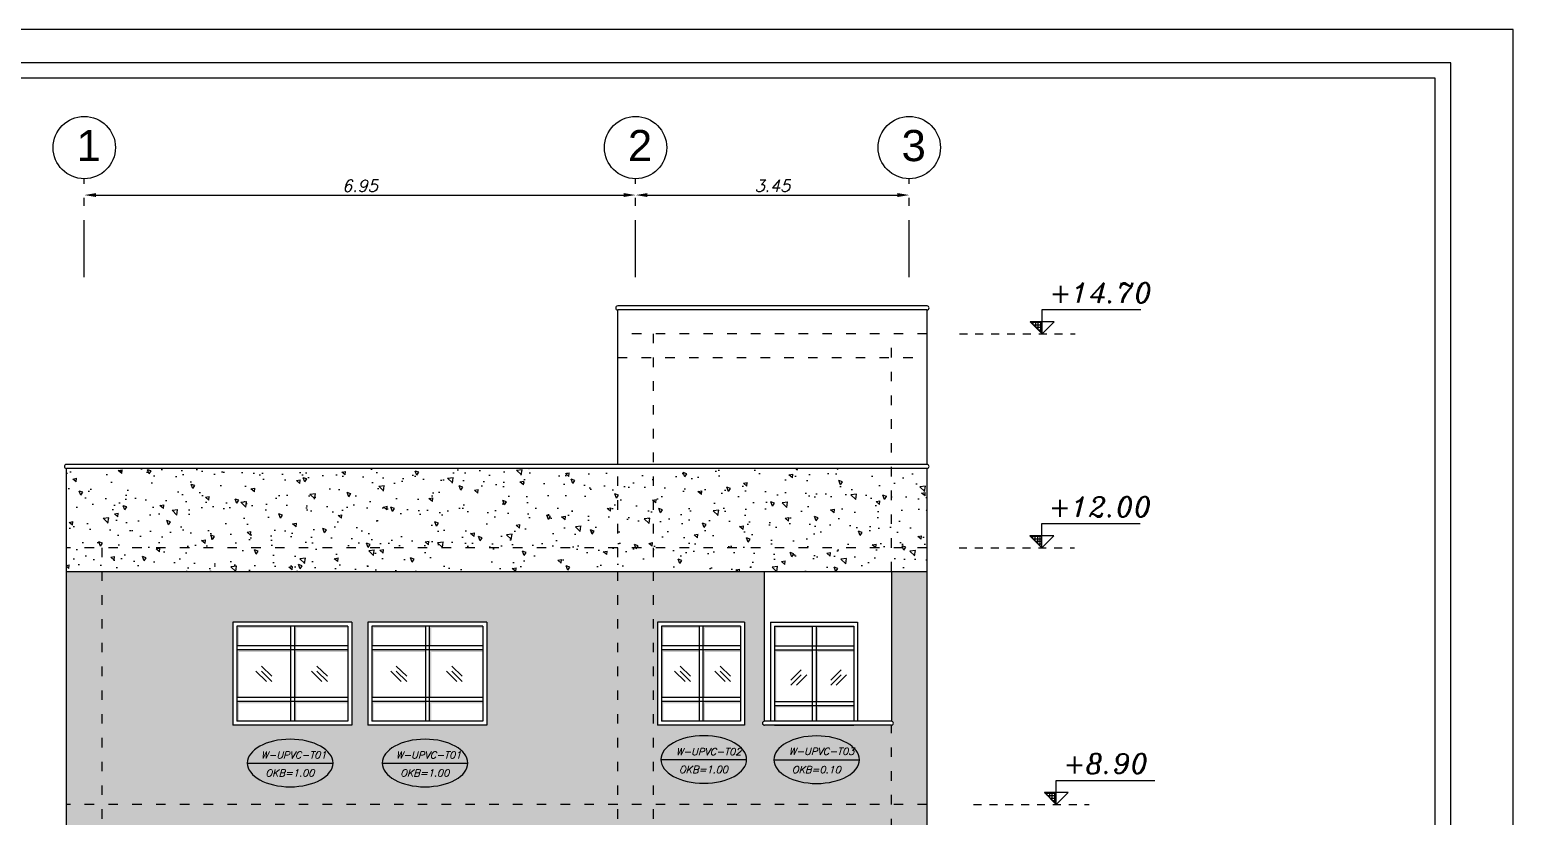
# Model space of a CAD drawing. Header units: millimetres. Extents: x 577 to 2337, y 236 to 943.
# Drawn here: x 1076.49 to 1095.19, y 544.26 to 554.18 of the extents above; entities that cross this region are included whole.
import ezdxf

# ---------------------------------------------------------------- set-up
doc = ezdxf.new("R2010")
doc.units = ezdxf.units.MM
doc.header["$LTSCALE"] = 0.01
doc.linetypes.add('ACAD_ISO03W100', pattern=[30, 12, -18])
doc.linetypes.add('ACAD_ISO10W100', pattern=[18, 12, -3, 0, -3])
for name, color, linetype in [('00-Arm', 7, 'Continuous'), ('02-Elev', 2, 'Continuous'), ('03-Ax', 4, 'Continuous'), ('05-Dim', 5, 'Continuous'), ('08-Hatch', 5, 'Continuous'), ('10-coulm', 7, 'Continuous'), ('15-Window', 4, 'Continuous')]:
    doc.layers.add(name, color=color, linetype=linetype)
doc.styles.get("Standard").update_dxf_attribs({"font": 'italic.shx'})
doc.dimstyles.new('ISO-25', dxfattribs={"dimtxt": 0.15, "dimasz": 0.15, "dimexe": 0.1, "dimexo": 0.1, "dimgap": 0.04, "dimtad": 1, "dimzin": 1, "dimdsep": 46, "dimtxsty": 'Standard', "dimcen": 0.3, "dimadec": 0, "dimazin": 0, "dimtfac": 1, "dimtmove": 0, "dimatfit": 3, "dimfxl": 1, "dimarcsym": 0})
pattern_1 = [(140, (112.80526, -147.2368), (0.04781726, 0.546554), [0.05715, -0.62865]), (85, (112.80526, -147.2368), (-0.57317054, -0.10573026), [0.04572, -0.50292175]), (190.451445, (112.80924, -147.19126), (-0.52535326, 0.44082374), [0.04857003, -0.53427073]), (136.1842, (112.65286, -147.2368), (0.126127, 0.81323712), [0.085725, -0.942975]), (186.63556, (112.6634, -147.169), (-0.7422784, 0.7122124), [0.07285507, -0.8014068]), (81.18415, (112.65286, -147.2368), (-0.7422784, 0.7122124), [0.0685799, -0.7543792]), (111, (112.69096, -147.1606), (0.3067956, 0.45484317), [0.05715, -0.62865]), (56, (112.69096, -147.1606), (-0.5525639, 0.18540609), [0.04572, -0.50292]), (161.451445, (112.7165, -147.1227), (-0.2457683, 0.64024926), [0.04857003, -0.5342698]), (127.5, (112.80526, -147.2368), (-0.253665117, 0.00926581), [0, -0.496824, 0, -0.51054, 0, -0.504825]), (97.5, (112.80526, -147.2368), (-0.300541724, 0.20045899), [0, -0.291084, 0, -0.485394, 0, -0.192405]), (57.5, (112.80526, -147.40673), (0.017186232, 0.406771786), [0, -0.1905, 0, -0.59436, 0, -0.78867]), (47.5, (112.80526, -147.48293), (-0.07627947, 0.44438754), [0, -0.24765, 0, -0.394716, 0, -0.56007])]

# ---------------------------------------------------------------- blocks, each defined once
blk = doc.blocks.new('*D557')
at = {"layer": '03-Ax', "color": 0, "lineweight": -2, "transparency": 16777216}
blk.add_line((1077.323, 552.095), (1083.973, 552.095), dxfattribs=at)
at = {"layer": '03-Ax', "color": 0, "transparency": 16777216}
for points in [[(1077.323, 552.12), (1077.323, 552.07), (1077.173, 552.095)], [(1083.973, 552.12), (1083.973, 552.07), (1084.123, 552.095)]]:
    blk.add_solid(points, dxfattribs=at)
at = {"layer": 'Defpoints', "color": 0, "transparency": 16777216}
for p in [(1077.173, 552.095), (1084.123, 552.095), (1084.123, 552.095)]:
    blk.add_point(p, dxfattribs=at)
at = {"layer": '03-Ax', "color": 0, "transparency": 16777216, "insert": (1080.648, 552.21), "char_height": 0.15, "attachment_point": 5}
blk.add_mtext('6.95', dxfattribs=at)
blk = doc.blocks.new('*D558')
at = {"layer": '03-Ax', "color": 0, "lineweight": -2, "transparency": 16777216}
blk.add_line((1084.273, 552.095), (1087.423, 552.095), dxfattribs=at)
at = {"layer": '03-Ax', "color": 0, "transparency": 16777216}
for points in [[(1084.273, 552.12), (1084.273, 552.07), (1084.123, 552.095)], [(1087.423, 552.12), (1087.423, 552.07), (1087.573, 552.095)]]:
    blk.add_solid(points, dxfattribs=at)
at = {"layer": 'Defpoints', "color": 0, "transparency": 16777216}
for p in [(1084.123, 552.095), (1087.573, 552.095), (1087.573, 552.095)]:
    blk.add_point(p, dxfattribs=at)
at = {"layer": '03-Ax', "color": 0, "transparency": 16777216, "insert": (1085.848, 552.21), "char_height": 0.15, "attachment_point": 5}
blk.add_mtext('3.45', dxfattribs=at)

msp = doc.modelspace()

# ---------------------------------------------------------------- hatches: boundary and pattern name
at = {"layer": '02-Elev'}
h = msp.add_hatch(color=8, dxfattribs=at)
h.dxf.hatch_style = 1
h.paths.add_polyline_path([(1079.773, 546.655), (1079.123, 546.655), (1079.123, 546.63), (1079.773, 546.63)])
h.paths.add_polyline_path([(1079.123, 546.655), (1079.098, 546.655), (1079.098, 546.63), (1079.123, 546.63)])
h.paths.add_polyline_path([(1079.123, 546.63), (1079.098, 546.63), (1079.098, 546.405), (1079.123, 546.405)])
h = msp.add_hatch(color=8, dxfattribs=at)
h.dxf.hatch_style = 1
h.paths.add_polyline_path([(1080.498, 546.655), (1079.848, 546.655), (1079.848, 546.63), (1080.498, 546.63)])
h.paths.add_polyline_path([(1079.848, 546.655), (1079.823, 546.655), (1079.823, 546.63), (1079.848, 546.63)])
h.paths.add_polyline_path([(1079.848, 546.63), (1079.823, 546.63), (1079.823, 546.405), (1079.848, 546.405)])
h = msp.add_hatch(color=8, dxfattribs=at)
h.dxf.hatch_style = 1
h.paths.add_polyline_path([(1081.473, 546.655), (1080.823, 546.655), (1080.823, 546.63), (1081.473, 546.63)])
h.paths.add_polyline_path([(1080.823, 546.655), (1080.798, 546.655), (1080.798, 546.63), (1080.823, 546.63)])
h.paths.add_polyline_path([(1080.823, 546.63), (1080.798, 546.63), (1080.798, 546.405), (1080.823, 546.405)])
h = msp.add_hatch(color=8, dxfattribs=at)
h.dxf.hatch_style = 1
h.paths.add_polyline_path([(1082.198, 546.655), (1081.548, 546.655), (1081.548, 546.63), (1082.198, 546.63)])
h.paths.add_polyline_path([(1081.548, 546.655), (1081.523, 546.655), (1081.523, 546.63), (1081.548, 546.63)])
h.paths.add_polyline_path([(1081.548, 546.63), (1081.523, 546.63), (1081.523, 546.405), (1081.548, 546.405)])
h = msp.add_hatch(color=8, dxfattribs=at)
h.dxf.hatch_style = 1
h.paths.add_polyline_path([(1084.473, 546.655), (1084.448, 546.655), (1084.448, 546.63), (1084.473, 546.63)])
h.paths.add_polyline_path([(1084.473, 546.63), (1084.448, 546.63), (1084.448, 546.405), (1084.473, 546.405)])
h.paths.add_polyline_path([(1084.923, 546.63), (1084.923, 546.655), (1084.473, 546.655), (1084.473, 546.63)])
h = msp.add_hatch(color=8, dxfattribs=at)
h.dxf.hatch_style = 1
h.paths.add_polyline_path([(1084.998, 546.655), (1084.973, 546.655), (1084.973, 546.63), (1084.998, 546.63)])
h.paths.add_polyline_path([(1084.998, 546.63), (1084.973, 546.63), (1084.973, 546.405), (1084.998, 546.405)])
h.paths.add_polyline_path([(1085.448, 546.63), (1085.448, 546.655), (1084.998, 546.655), (1084.998, 546.63)])
h = msp.add_hatch(color=8, dxfattribs=at)
h.dxf.hatch_style = 1
h.paths.add_polyline_path([(1085.898, 546.655), (1085.873, 546.655), (1085.873, 546.63), (1085.898, 546.63)])
h.paths.add_polyline_path([(1085.898, 546.63), (1085.873, 546.63), (1085.873, 546.405), (1085.898, 546.405)])
h.paths.add_polyline_path([(1086.348, 546.63), (1086.348, 546.655), (1085.898, 546.655), (1085.898, 546.63)])
h = msp.add_hatch(color=8, dxfattribs=at)
h.dxf.hatch_style = 1
h.paths.add_polyline_path([(1086.423, 546.655), (1086.398, 546.655), (1086.398, 546.63), (1086.423, 546.63)])
h.paths.add_polyline_path([(1086.423, 546.63), (1086.398, 546.63), (1086.398, 546.405), (1086.423, 546.405)])
h.paths.add_polyline_path([(1086.873, 546.63), (1086.873, 546.655), (1086.423, 546.655), (1086.423, 546.63)])
h = msp.add_hatch(color=8, dxfattribs=at)
h.dxf.hatch_style = 1
h.paths.add_polyline_path([(1079.773, 546.355), (1079.123, 546.355), (1079.123, 546.33), (1079.773, 546.33)])
h.paths.add_polyline_path([(1079.123, 546.355), (1079.098, 546.355), (1079.098, 546.33), (1079.123, 546.33)])
h.paths.add_polyline_path([(1079.123, 546.33), (1079.098, 546.33), (1079.098, 545.755), (1079.123, 545.755)])
h = msp.add_hatch(color=8, dxfattribs=at)
h.dxf.hatch_style = 1
h.paths.add_polyline_path([(1080.498, 546.355), (1079.848, 546.355), (1079.848, 546.33), (1080.498, 546.33)])
h.paths.add_polyline_path([(1079.848, 546.355), (1079.823, 546.355), (1079.823, 546.33), (1079.848, 546.33)])
h.paths.add_polyline_path([(1079.848, 546.33), (1079.823, 546.33), (1079.823, 545.755), (1079.848, 545.755)])
h = msp.add_hatch(color=8, dxfattribs=at)
h.dxf.hatch_style = 1
h.paths.add_polyline_path([(1081.473, 546.355), (1080.823, 546.355), (1080.823, 546.33), (1081.473, 546.33)])
h.paths.add_polyline_path([(1080.823, 546.355), (1080.798, 546.355), (1080.798, 546.33), (1080.823, 546.33)])
h.paths.add_polyline_path([(1080.823, 546.33), (1080.798, 546.33), (1080.798, 545.755), (1080.823, 545.755)])
h = msp.add_hatch(color=8, dxfattribs=at)
h.dxf.hatch_style = 1
h.paths.add_polyline_path([(1082.198, 546.355), (1081.548, 546.355), (1081.548, 546.33), (1082.198, 546.33)])
h.paths.add_polyline_path([(1081.548, 546.355), (1081.523, 546.355), (1081.523, 546.33), (1081.548, 546.33)])
h.paths.add_polyline_path([(1081.548, 546.33), (1081.523, 546.33), (1081.523, 545.755), (1081.548, 545.755)])
h = msp.add_hatch(color=8, dxfattribs=at)
h.dxf.hatch_style = 1
h.paths.add_polyline_path([(1084.473, 546.355), (1084.448, 546.355), (1084.448, 546.33), (1084.473, 546.33)])
h.paths.add_polyline_path([(1084.473, 546.33), (1084.448, 546.33), (1084.448, 545.755), (1084.473, 545.755)])
h.paths.add_polyline_path([(1084.923, 546.33), (1084.923, 546.355), (1084.473, 546.355), (1084.473, 546.33)])
h = msp.add_hatch(color=8, dxfattribs=at)
h.dxf.hatch_style = 1
h.paths.add_polyline_path([(1084.998, 546.355), (1084.973, 546.355), (1084.973, 546.33), (1084.998, 546.33)])
h.paths.add_polyline_path([(1084.998, 546.33), (1084.973, 546.33), (1084.973, 545.755), (1084.998, 545.755)])
h.paths.add_polyline_path([(1085.448, 546.33), (1085.448, 546.355), (1084.998, 546.355), (1084.998, 546.33)])
h = msp.add_hatch(color=8, dxfattribs=at)
h.dxf.hatch_style = 1
h.paths.add_polyline_path([(1085.898, 546.355), (1085.873, 546.355), (1085.873, 546.33), (1085.898, 546.33)])
h.paths.add_polyline_path([(1085.898, 546.33), (1085.873, 546.33), (1085.873, 545.705), (1085.898, 545.705)])
h.paths.add_polyline_path([(1086.348, 546.33), (1086.348, 546.355), (1085.898, 546.355), (1085.898, 546.33)])
h = msp.add_hatch(color=8, dxfattribs=at)
h.dxf.hatch_style = 1
h.paths.add_polyline_path([(1086.423, 546.355), (1086.398, 546.355), (1086.398, 546.33), (1086.423, 546.33)])
h.paths.add_polyline_path([(1086.423, 546.33), (1086.398, 546.33), (1086.398, 545.705), (1086.423, 545.705)])
h.paths.add_polyline_path([(1086.873, 546.33), (1086.873, 546.355), (1086.423, 546.355), (1086.423, 546.33)])
h = msp.add_hatch(color=8, dxfattribs=at)
h.dxf.hatch_style = 1
h.paths.add_polyline_path([(1079.773, 545.705), (1079.123, 545.705), (1079.123, 545.68), (1079.773, 545.68)])
h.paths.add_polyline_path([(1079.123, 545.705), (1079.098, 545.705), (1079.098, 545.68), (1079.123, 545.68)])
h.paths.add_polyline_path([(1079.123, 545.68), (1079.098, 545.68), (1079.098, 545.455), (1079.123, 545.455)])
h = msp.add_hatch(color=8, dxfattribs=at)
h.dxf.hatch_style = 1
h.paths.add_polyline_path([(1080.498, 545.705), (1079.848, 545.705), (1079.848, 545.68), (1080.498, 545.68)])
h.paths.add_polyline_path([(1079.848, 545.705), (1079.823, 545.705), (1079.823, 545.68), (1079.848, 545.68)])
h.paths.add_polyline_path([(1079.848, 545.68), (1079.823, 545.68), (1079.823, 545.455), (1079.848, 545.455)])
h = msp.add_hatch(color=8, dxfattribs=at)
h.dxf.hatch_style = 1
h.paths.add_polyline_path([(1081.473, 545.705), (1080.823, 545.705), (1080.823, 545.68), (1081.473, 545.68)])
h.paths.add_polyline_path([(1080.823, 545.705), (1080.798, 545.705), (1080.798, 545.68), (1080.823, 545.68)])
h.paths.add_polyline_path([(1080.823, 545.68), (1080.798, 545.68), (1080.798, 545.455), (1080.823, 545.455)])
h = msp.add_hatch(color=8, dxfattribs=at)
h.dxf.hatch_style = 1
h.paths.add_polyline_path([(1082.198, 545.705), (1081.548, 545.705), (1081.548, 545.68), (1082.198, 545.68)])
h.paths.add_polyline_path([(1081.548, 545.705), (1081.523, 545.705), (1081.523, 545.68), (1081.548, 545.68)])
h.paths.add_polyline_path([(1081.548, 545.68), (1081.523, 545.68), (1081.523, 545.455), (1081.548, 545.455)])
h = msp.add_hatch(color=8, dxfattribs=at)
h.dxf.hatch_style = 1
h.paths.add_polyline_path([(1084.473, 545.705), (1084.448, 545.705), (1084.448, 545.68), (1084.473, 545.68)])
h.paths.add_polyline_path([(1084.473, 545.68), (1084.448, 545.68), (1084.448, 545.455), (1084.473, 545.455)])
h.paths.add_polyline_path([(1084.923, 545.68), (1084.923, 545.705), (1084.473, 545.705), (1084.473, 545.68)])
h = msp.add_hatch(color=8, dxfattribs=at)
h.dxf.hatch_style = 1
h.paths.add_polyline_path([(1084.998, 545.705), (1084.973, 545.705), (1084.973, 545.68), (1084.998, 545.68)])
h.paths.add_polyline_path([(1084.998, 545.68), (1084.973, 545.68), (1084.973, 545.455), (1084.998, 545.455)])
h.paths.add_polyline_path([(1085.448, 545.68), (1085.448, 545.705), (1084.998, 545.705), (1084.998, 545.68)])
h = msp.add_hatch(color=8, dxfattribs=at)
h.dxf.hatch_style = 1
h.paths.add_polyline_path([(1085.898, 545.655), (1085.873, 545.655), (1085.873, 545.63), (1085.898, 545.63)])
h.paths.add_polyline_path([(1086.348, 545.63), (1086.348, 545.655), (1085.898, 545.655), (1085.898, 545.63)])
h.paths.add_polyline_path([(1085.873, 545.455), (1085.898, 545.455), (1085.898, 545.63), (1085.873, 545.63)])
h = msp.add_hatch(color=8, dxfattribs=at)
h.dxf.hatch_style = 1
h.paths.add_polyline_path([(1086.423, 545.655), (1086.398, 545.655), (1086.398, 545.63), (1086.423, 545.63)])
h.paths.add_polyline_path([(1086.873, 545.63), (1086.873, 545.655), (1086.423, 545.655), (1086.423, 545.63)])
h.paths.add_polyline_path([(1086.398, 545.455), (1086.423, 545.455), (1086.423, 545.63), (1086.398, 545.63)])
at = {"layer": '05-Dim'}
h = msp.add_hatch(dxfattribs=at)
h.set_pattern_fill('NET', color=3, scale=0.01, style=0)
h.set_pattern_definition([(0, (308.879123, -158.17071), (0, 0.03175), []), (90, (308.879123, -158.17071), (-0.03175, 2e-18), [])])
h.paths.add_polyline_path([(1089.25, 550.496), (1089.099, 550.496), (1089.25, 550.345)])
h = msp.add_hatch(dxfattribs=at)
h.set_pattern_fill('NET', color=3, scale=0.01, style=0)
h.set_pattern_definition([(0, (308.873324, -160.87071), (0, 0.03175), []), (90, (308.873324, -160.87071), (-0.03175, 2e-18), [])])
h.paths.add_polyline_path([(1089.244, 547.796), (1089.093, 547.796), (1089.244, 547.645)])
h = msp.add_hatch(dxfattribs=at)
h.set_pattern_fill('NET', color=3, scale=0.01, style=0)
h.set_pattern_definition([(0, (309.05673, -164.11071), (0, 0.03175), []), (90, (309.05673, -164.11071), (-0.03175, 2e-18), [])])
h.paths.add_polyline_path([(1089.427, 544.556), (1089.277, 544.556), (1089.427, 544.405)])
at = {"layer": '08-Hatch'}
h = msp.add_hatch(dxfattribs=at)
h.set_pattern_fill('AR-CONC', color=26, scale=0.003, angle=90)
h.set_pattern_definition(pattern_1)
h.paths.add_polyline_path([(1087.798, 548.645), (1076.948, 548.645), (1076.948, 547.345), (1087.798, 547.345)])
h = msp.add_hatch(dxfattribs=at)
h.set_pattern_fill('AR-CONC', color=26, scale=0.003, angle=90)
h.set_pattern_definition(pattern_1)
h.paths.add_polyline_path([(1087.798, 547.345), (1087.348, 547.345), (1087.348, 545.455, -1), (1087.348, 545.405), (1085.748, 545.405, -1), (1085.748, 545.455), (1085.748, 547.345), (1076.948, 547.345), (1076.948, 537.625), (1076.948, 535.225), (1077.398, 535.225), (1077.398, 537.625), (1087.798, 537.625)])
h.paths.add_polyline_path([(1082.248, 542.165), (1080.748, 542.165), (1080.748, 543.465), (1082.248, 543.465)], flags=16)
h.paths.add_polyline_path([(1082.198, 542.215), (1080.798, 542.215), (1080.798, 543.415), (1082.198, 543.415)], flags=0)
h.paths.add_polyline_path([(1081.523, 543.165), (1081.523, 542.465), (1081.473, 542.465), (1081.473, 543.165)], flags=0)
h.paths.add_polyline_path([(1084.398, 543.465), (1085.498, 543.465), (1085.498, 542.165), (1084.398, 542.165)], flags=16)
h.paths.add_polyline_path([(1084.448, 543.415), (1085.448, 543.415), (1085.448, 542.215), (1084.448, 542.215)], flags=0)
h.paths.add_polyline_path([(1084.973, 543.165), (1084.973, 542.465), (1084.923, 542.465), (1084.923, 543.165)], flags=0)
h.paths.add_polyline_path([(1082.248, 545.405), (1080.748, 545.405), (1080.748, 546.705), (1082.248, 546.705)], flags=16)
h.paths.add_polyline_path([(1084.398, 545.405), (1084.398, 546.705), (1085.498, 546.705), (1085.498, 545.405)], flags=16)
h.paths.add_polyline_path([(1082.198, 545.455), (1080.798, 545.455), (1080.798, 546.655), (1082.198, 546.655)], flags=0)
h.paths.add_polyline_path([(1085.748, 544.105), (1087.348, 544.105), (1087.348, 542.215, -1), (1087.348, 542.165), (1085.748, 542.165, -1), (1085.748, 542.215)], flags=16)
h.paths.add_polyline_path([(1084.448, 545.455), (1084.448, 546.655), (1085.448, 546.655), (1085.448, 545.455)], flags=0)
h.paths.add_polyline_path([(1085.823, 543.665), (1086.923, 543.665), (1086.923, 542.215), (1085.823, 542.215)], flags=0)
h.paths.add_polyline_path([(1085.873, 543.615), (1086.873, 543.615), (1086.873, 542.315), (1085.873, 542.315)], flags=0)
h.paths.add_polyline_path([(1086.348, 543.365), (1086.398, 543.365), (1086.398, 542.365), (1086.348, 542.365)], flags=0)
h.paths.add_polyline_path([(1081.473, 545.705), (1081.473, 546.405), (1081.523, 546.405), (1081.523, 545.705)], flags=0)
h.paths.add_polyline_path([(1084.923, 545.705), (1084.923, 546.405), (1084.973, 546.405), (1084.973, 545.705)], flags=0)
h.paths.add_polyline_path([(1080.548, 542.165), (1079.048, 542.165), (1079.048, 543.465), (1080.548, 543.465)], flags=16)
h.paths.add_polyline_path([(1080.498, 542.215), (1079.098, 542.215), (1079.098, 543.415), (1080.498, 543.415)], flags=0)
h.paths.add_polyline_path([(1079.823, 543.165), (1079.823, 542.465), (1079.773, 542.465), (1079.773, 543.165)], flags=0)
h.paths.add_polyline_path([(1082.248, 540.225), (1082.248, 538.925), (1080.748, 538.925), (1080.748, 540.225)], flags=16)
h.paths.add_polyline_path([(1084.398, 540.225), (1085.498, 540.225), (1085.498, 538.925), (1084.398, 538.925)], flags=16)
h.paths.add_polyline_path([(1082.198, 540.175), (1082.198, 538.975), (1080.798, 538.975), (1080.798, 540.175)], flags=0)
h.paths.add_polyline_path([(1084.448, 540.175), (1085.448, 540.175), (1085.448, 538.975), (1084.448, 538.975)], flags=0)
h.paths.add_polyline_path([(1085.748, 540.865), (1087.348, 540.865), (1087.348, 538.975, -1), (1087.348, 538.925), (1085.748, 538.925, -1), (1085.748, 538.975)], flags=16)
h.paths.add_polyline_path([(1080.548, 545.405), (1079.048, 545.405), (1079.048, 546.705), (1080.548, 546.705)], flags=16)
h.paths.add_polyline_path([(1084.923, 539.925), (1084.973, 539.925), (1084.973, 539.225), (1084.923, 539.225)], flags=0)
h.paths.add_polyline_path([(1081.523, 539.925), (1081.523, 539.225), (1081.473, 539.225), (1081.473, 539.925)], flags=0)
h.paths.add_polyline_path([(1080.498, 545.455), (1079.098, 545.455), (1079.098, 546.655), (1080.498, 546.655)], flags=0)
h.paths.add_polyline_path([(1079.773, 545.705), (1079.773, 546.405), (1079.823, 546.405), (1079.823, 545.705)], flags=0)
h.paths.add_polyline_path([(1085.823, 540.425), (1086.923, 540.425), (1086.923, 538.975), (1085.823, 538.975)], flags=0)
h.paths.add_polyline_path([(1085.873, 540.375), (1086.873, 540.375), (1086.873, 539.075), (1085.873, 539.075)], flags=0)
h.paths.add_polyline_path([(1086.398, 540.125), (1086.398, 539.125), (1086.348, 539.125), (1086.348, 540.125)], flags=0)
h.paths.add_polyline_path([(1080.548, 540.225), (1080.548, 538.925), (1079.048, 538.925), (1079.048, 540.225)], flags=16)
h.paths.add_polyline_path([(1080.498, 540.175), (1080.498, 538.975), (1079.098, 538.975), (1079.098, 540.175)], flags=0)
h.paths.add_polyline_path([(1079.823, 539.925), (1079.823, 539.225), (1079.773, 539.225), (1079.773, 539.925)], flags=0)

# ---------------------------------------------------------------- linework, layer by layer
at = {"layer": '00-Arm'}
for points in [[(1095.188, 554.182), (1065.688, 554.182), (1065.688, 533.532), (1095.188, 533.532)], [(1094.205, 553.568), (1066.672, 553.568), (1066.672, 534.147), (1094.205, 534.147)]]:
    msp.add_lwpolyline(points, close=True, dxfattribs=at)
at = {"layer": '00-Arm', "color": 4}
msp.add_lwpolyline([(1094.402, 553.764), (1066.475, 553.764), (1066.475, 533.95), (1094.402, 533.95)], close=True, dxfattribs=at)
at = {"layer": '02-Elev', "color": 5}
for p, q in [((1087.798, 550.695), (1083.898, 550.695)), ((1087.798, 550.645), (1083.898, 550.645)), ((1085.823, 546.705), (1086.923, 546.705)), ((1085.823, 546.705), (1085.823, 545.455)), ((1086.923, 546.705), (1086.923, 545.455)), ((1080.498, 546.655), (1079.098, 546.655)), ((1079.098, 546.655), (1079.098, 545.455)), ((1079.773, 546.655), (1079.773, 545.455)), ((1079.823, 546.655), (1079.823, 545.455)), ((1080.498, 546.655), (1080.498, 545.455)), ((1082.198, 546.655), (1080.798, 546.655)), ((1080.798, 546.655), (1080.798, 545.455)), ((1081.473, 546.655), (1081.473, 545.455)), ((1081.523, 546.655), (1081.523, 545.455)), ((1082.198, 546.655), (1082.198, 545.455)), ((1085.448, 546.655), (1084.448, 546.655)), ((1084.448, 546.655), (1084.448, 545.455)), ((1084.923, 546.655), (1084.923, 545.455)), ((1084.973, 546.655), (1084.973, 545.455)), ((1085.448, 546.655), (1085.448, 545.455)), ((1085.873, 546.655), (1086.873, 546.655)), ((1085.873, 546.655), (1085.873, 545.455)), ((1086.348, 546.655), (1086.348, 545.455)), ((1086.398, 546.655), (1086.398, 545.455)), ((1086.873, 546.655), (1086.873, 545.455)), ((1080.498, 546.405), (1079.098, 546.405)), ((1080.498, 546.355), (1079.098, 546.355)), ((1082.198, 546.405), (1080.798, 546.405)), ((1082.198, 546.355), (1080.798, 546.355)), ((1085.448, 546.405), (1084.448, 546.405)), ((1085.448, 546.355), (1084.448, 546.355)), ((1085.873, 546.405), (1086.873, 546.405)), ((1085.873, 546.355), (1086.873, 546.355)), ((1079.407, 546.151), (1079.538, 546.023)), ((1080.107, 546.151), (1080.238, 546.023)), ((1081.107, 546.151), (1081.238, 546.023)), ((1081.807, 546.151), (1081.938, 546.023)), ((1084.685, 546.151), (1084.816, 546.023)), ((1085.19, 546.151), (1085.321, 546.023)), ((1079.338, 546.087), (1079.469, 545.958)), ((1079.407, 546.087), (1079.538, 545.958)), ((1080.038, 546.087), (1080.169, 545.958)), ((1080.107, 546.087), (1080.238, 545.958)), ((1081.038, 546.087), (1081.169, 545.958)), ((1081.107, 546.087), (1081.238, 545.958)), ((1081.738, 546.087), (1081.869, 545.958)), ((1081.807, 546.087), (1081.938, 545.958)), ((1084.616, 546.087), (1084.747, 545.958)), ((1084.685, 546.087), (1084.816, 545.958)), ((1085.121, 546.087), (1085.252, 545.958)), ((1085.19, 546.087), (1085.321, 545.958)), ((1086.212, 546.103), (1086.081, 545.975)), ((1086.212, 546.039), (1086.081, 545.911)), ((1086.281, 546.039), (1086.15, 545.911)), ((1086.714, 546.103), (1086.583, 545.975)), ((1086.714, 546.039), (1086.583, 545.911)), ((1086.783, 546.039), (1086.652, 545.911)), ((1080.498, 545.755), (1079.098, 545.755)), ((1080.498, 545.705), (1079.098, 545.705)), ((1082.198, 545.755), (1080.798, 545.755)), ((1082.198, 545.705), (1080.798, 545.705)), ((1085.448, 545.755), (1084.448, 545.755)), ((1085.448, 545.705), (1084.448, 545.705)), ((1085.873, 545.705), (1086.873, 545.705)), ((1085.873, 545.655), (1086.873, 545.655)), ((1080.498, 545.455), (1079.098, 545.455)), ((1082.198, 545.455), (1080.798, 545.455)), ((1085.448, 545.455), (1084.448, 545.455)), ((1087.348, 545.455), (1085.748, 545.455)), ((1087.348, 545.405), (1085.748, 545.405)), ((1085.873, 545.405), (1086.873, 545.405))]:
    msp.add_line(p, q, dxfattribs=at)
at = {"layer": '02-Elev', "color": 3}
for p, q in [((1083.898, 548.695), (1083.898, 550.645)), ((1087.798, 548.695), (1087.798, 550.645))]:
    msp.add_line(p, q, dxfattribs=at)
at = {"layer": '02-Elev', "color": 4}
for p, q in [((1087.798, 548.695), (1076.948, 548.695)), ((1087.798, 548.645), (1076.948, 548.645)), ((1080.548, 546.705), (1079.048, 546.705)), ((1079.048, 546.705), (1079.048, 545.405)), ((1080.548, 546.705), (1080.548, 545.405)), ((1082.248, 546.705), (1080.748, 546.705)), ((1080.748, 546.705), (1080.748, 545.405)), ((1082.248, 546.705), (1082.248, 545.405)), ((1085.498, 546.705), (1084.398, 546.705)), ((1084.398, 546.705), (1084.398, 545.405)), ((1085.498, 546.705), (1085.498, 545.405)), ((1080.548, 545.405), (1079.048, 545.405)), ((1082.248, 545.405), (1080.748, 545.405)), ((1085.498, 545.405), (1084.398, 545.405))]:
    msp.add_line(p, q, dxfattribs=at)
at = {"layer": '02-Elev', "color": 1}
for p, q in [((1076.948, 547.345), (1076.948, 548.645)), ((1087.798, 547.345), (1087.798, 548.645)), ((1076.948, 547.345), (1087.798, 547.345))]:
    msp.add_line(p, q, dxfattribs=at)
at = {"layer": '02-Elev'}
for p, q in [((1076.948, 537.625), (1076.948, 547.345)), ((1085.748, 545.455), (1085.748, 547.345)), ((1087.348, 547.345), (1087.348, 545.455)), ((1087.798, 535.225), (1087.798, 547.345))]:
    msp.add_line(p, q, dxfattribs=at)
at = {"layer": '02-Elev', "color": 5}
for centre, start, end in [((1083.898, 550.67), 90, 270), ((1087.798, 550.67), 270, 90), ((1085.748, 545.43), 90, 270), ((1087.348, 545.43), 270, 90)]:
    msp.add_arc(centre, 0.025, start, end, dxfattribs=at)
at = {"layer": '02-Elev', "color": 4}
for centre, start, end in [((1076.948, 548.67), 90, 270), ((1087.798, 548.67), 270, 90)]:
    msp.add_arc(centre, 0.025, start, end, dxfattribs=at)
at = {"layer": '03-Ax', "linetype": 'ACAD_ISO10W100', "ltscale": 6}
for p, q in [((1077.173, 551.058), (1077.173, 552.301)), ((1084.123, 551.058), (1084.123, 552.301)), ((1087.573, 551.058), (1087.573, 552.301))]:
    msp.add_line(p, q, dxfattribs=at)
at = {"layer": '03-Ax'}
for centre in [(1077.173, 552.694), (1084.123, 552.694), (1087.573, 552.694)]:
    msp.add_circle(centre, 0.393, dxfattribs=at)
at = {"layer": '05-Dim', "color": 4}
for p, q in [((1089.25, 550.649), (1090.492, 550.649)), ((1089.25, 550.345), (1089.25, 550.649)), ((1089.25, 550.345), (1089.099, 550.496)), ((1089.4, 550.496), (1089.099, 550.496)), ((1089.25, 550.345), (1089.4, 550.496)), ((1089.244, 547.949), (1090.486, 547.949)), ((1089.244, 547.645), (1089.244, 547.949)), ((1089.244, 547.645), (1089.093, 547.796)), ((1089.395, 547.796), (1089.093, 547.796)), ((1089.244, 547.645), (1089.395, 547.796)), ((1089.427, 544.709), (1090.67, 544.709)), ((1089.427, 544.405), (1089.427, 544.709)), ((1089.427, 544.405), (1089.277, 544.556)), ((1089.578, 544.556), (1089.277, 544.556)), ((1089.427, 544.405), (1089.578, 544.556))]:
    msp.add_line(p, q, dxfattribs=at)
at = {"layer": '05-Dim', "color": 5, "linetype": 'ACAD_ISO03W100', "ltscale": 0.5}
for p, q in [((1088.206, 550.345), (1089.663, 550.345)), ((1088.201, 547.645), (1089.657, 547.645)), ((1088.384, 544.405), (1089.84, 544.405))]:
    msp.add_line(p, q, dxfattribs=at)
at = {"layer": '10-coulm', "color": 5, "linetype": 'ACAD_ISO03W100'}
for p, q in [((1087.798, 550.345), (1083.898, 550.345)), ((1084.348, 537.625), (1084.348, 550.345)), ((1087.348, 547.345), (1087.348, 550.345)), ((1083.898, 550.045), (1087.798, 550.045)), ((1083.898, 537.625), (1083.898, 548.645)), ((1087.798, 547.645), (1076.948, 547.645)), ((1077.398, 537.625), (1077.398, 547.645)), ((1087.348, 544.105), (1087.348, 545.405)), ((1087.798, 544.405), (1076.948, 544.405))]:
    msp.add_line(p, q, dxfattribs=at)
at = {"layer": '15-Window', "color": 4}
for p, q in [((1079.229, 544.928), (1080.309, 544.928)), ((1080.929, 544.928), (1082.009, 544.928)), ((1084.443, 544.972), (1085.523, 544.972)), ((1085.866, 544.97), (1086.946, 544.97))]:
    msp.add_line(p, q, dxfattribs=at)
at = {"layer": '15-Window', "color": 4, "extrusion": (0, 0, -1)}
for centre in [(1079.769, 544.928), (1081.469, 544.928), (1084.983, 544.972), (1086.406, 544.97)]:
    msp.add_ellipse(centre, major_axis=(0.54, 0), ratio=0.555556, dxfattribs=at)

# ---------------------------------------------------------------- texts
at = {"layer": '03-Ax', "char_height": 0.39333, "width": 0.68193, "attachment_point": 1}
for s, insert in [('{\\fArial|b0|i0|c0|p32;1}', (1077.077, 552.916)), ('{\\fArial|b0|i0|c0|p32;2}', (1084.027, 552.916)), ('{\\fArial|b0|i0|c0|p32;3}', (1087.477, 552.916))]:
    msp.add_mtext(s, dxfattribs=dict(at, insert=insert))
at = {"layer": '05-Dim', "color": 4, "char_height": 0.25, "width": 2.0432, "attachment_point": 1}
for s, insert in [('+14.70', (1089.339, 550.986)), ('+12.00', (1089.333, 548.286)), ('+8.90', (1089.516, 545.046))]:
    msp.add_mtext(s, dxfattribs=dict(at, insert=insert))
at = {"layer": '15-Window', "color": 4, "char_height": 0.09, "width": 1.50675, "attachment_point": 3}
for s, insert in [('W-UPVC-T01', (1080.227, 545.075)), ('W-UPVC-T01', (1081.927, 545.075)), ('W-UPVC-T02', (1085.457, 545.116)), ('W-UPVC-T03', (1086.881, 545.12)), ('OKB=1.00', (1080.074, 544.847)), ('OKB=1.00', (1081.774, 544.847)), ('OKB=1.00', (1085.288, 544.891)), ('OKB=0.10', (1086.711, 544.889))]:
    msp.add_mtext(s, dxfattribs=dict(at, insert=insert))

# ---------------------------------------------------------------- dimensions: what is measured, and where the dimension line sits
at = {"layer": '03-Ax', "color": 5}
for base, p1, p2, picture, middle in [((1084.123, 552.095), (1077.173, 552.095), (1084.123, 552.095), '*D557', (1080.648, 552.21)), ((1087.573, 552.095), (1084.123, 552.095), (1087.573, 552.095), '*D558', (1085.848, 552.21))]:
    dim = msp.add_linear_dim(base=base, p1=p1, p2=p2, dimstyle='ISO-25', dxfattribs=at)
    dim.commit()
    dim.dimension.update_dxf_attribs({"geometry": picture, "text_midpoint": middle})

doc.saveas('drawing.dxf')
